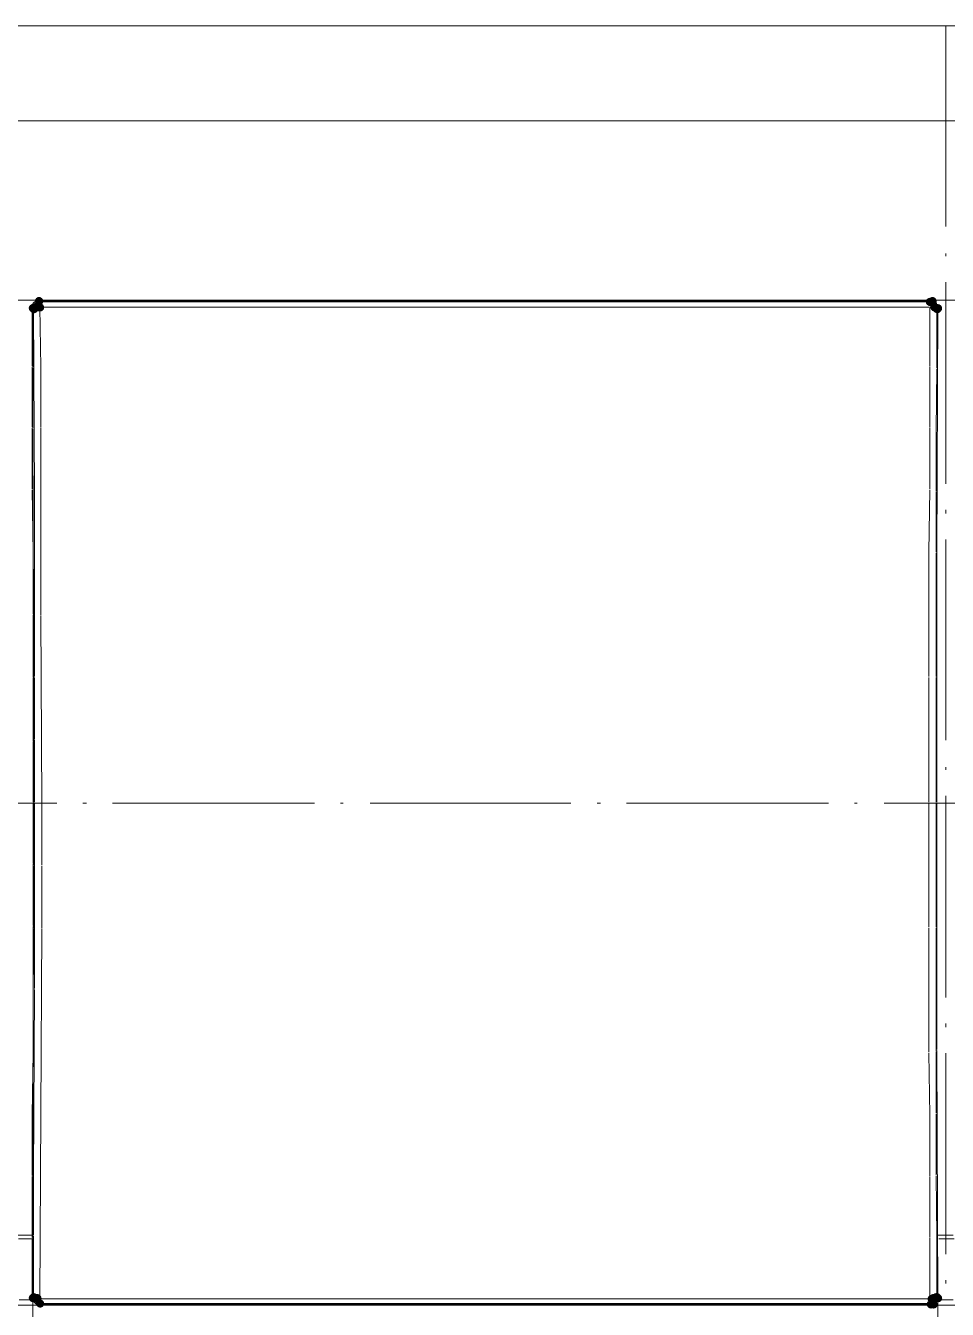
# Model space of a CAD drawing. Header units: millimetres. Extents: x 0 to 297, y 0 to 208.
# Drawn here: x 79.82 to 99.51, y 135.41 to 162.85 of the extents above; entities that cross this region are included whole.
import ezdxf

# ---------------------------------------------------------------- set-up
doc = ezdxf.new("R2010")
doc.units = ezdxf.units.MM

msp = doc.modelspace()

# ---------------------------------------------------------------- hatches: boundary and pattern name
h = msp.add_hatch(color=7)
edge = h.paths.add_edge_path(flags=0)
edge.add_spline(control_points=[(80.162713, 157.026234), (80.129168, 157.059779), (80.074276, 157.059779), (80.040731, 157.026234), (80.007186, 156.992689), (80.007186, 156.937797), (80.040731, 156.904252), (80.040731, 156.904252), (80.046376, 156.898608), (80.046376, 156.898608), (80.079921, 156.865063), (80.134813, 156.865063), (80.168358, 156.898608), (80.201903, 156.932153), (80.201903, 156.987045), (80.168358, 157.02059), (80.168358, 157.02059), (80.162713, 157.026234), (80.162713, 157.026234)], knot_values=[0, 0, 0, 0, 1, 1, 1, 2, 2, 2, 3, 3, 3, 4, 4, 4, 5, 5, 5, 6, 6, 6, 6], degree=3, periodic=1)
h = msp.add_hatch(color=7)
edge = h.paths.add_edge_path(flags=0)
edge.add_spline(control_points=[(99.194016, 157.007184), (99.160471, 157.040729), (99.105579, 157.040729), (99.072034, 157.007184), (99.038489, 156.973639), (99.038489, 156.918747), (99.072034, 156.885202), (99.072034, 156.885202), (99.077679, 156.879558), (99.077679, 156.879558), (99.111224, 156.846013), (99.166115, 156.846013), (99.19966, 156.879558), (99.233205, 156.913103), (99.233205, 156.967995), (99.19966, 157.00154), (99.19966, 157.00154), (99.194016, 157.007184), (99.194016, 157.007184)], knot_values=[0, 0, 0, 0, 1, 1, 1, 2, 2, 2, 3, 3, 3, 4, 4, 4, 5, 5, 5, 6, 6, 6, 6], degree=3, periodic=1)
h = msp.add_hatch(color=7)
edge = h.paths.add_edge_path(flags=0)
edge.add_spline(control_points=[(99.251519, 157.026234), (99.217974, 157.059779), (99.163082, 157.059779), (99.129537, 157.026234), (99.095992, 156.992689), (99.095992, 156.937797), (99.129537, 156.904252), (99.129537, 156.904252), (99.135181, 156.898608), (99.135181, 156.898608), (99.168726, 156.865063), (99.223618, 156.865063), (99.257163, 156.898608), (99.290708, 156.932153), (99.290708, 156.987045), (99.257163, 157.02059), (99.257163, 157.02059), (99.251519, 157.026234), (99.251519, 157.026234)], knot_values=[0, 0, 0, 0, 1, 1, 1, 2, 2, 2, 3, 3, 3, 4, 4, 4, 5, 5, 5, 6, 6, 6, 6], degree=3, periodic=1)
h = msp.add_hatch(color=7)
edge = h.paths.add_edge_path(flags=0)
edge.add_spline(control_points=[(80.028658, 156.873128), (79.995113, 156.906673), (79.940221, 156.906673), (79.906676, 156.873128), (79.873131, 156.839583), (79.873131, 156.784692), (79.906676, 156.751147), (79.906676, 156.751147), (79.91232, 156.745502), (79.91232, 156.745502), (79.945865, 156.711957), (80.000757, 156.711957), (80.034302, 156.745502), (80.067847, 156.779047), (80.067847, 156.833939), (80.034302, 156.867484), (80.034302, 156.867484), (80.028658, 156.873128), (80.028658, 156.873128)], knot_values=[0, 0, 0, 0, 1, 1, 1, 2, 2, 2, 3, 3, 3, 4, 4, 4, 5, 5, 5, 6, 6, 6, 6], degree=3, periodic=1)
h = msp.add_hatch(color=7)
edge = h.paths.add_edge_path(flags=0)
edge.add_spline(control_points=[(80.045709, 156.85566), (80.0111, 156.888106), (79.956237, 156.886337), (79.923791, 156.851728), (79.891345, 156.817118), (79.893115, 156.762255), (79.927724, 156.729809), (79.927724, 156.729809), (79.933368, 156.724517), (79.933368, 156.724517), (79.967977, 156.692071), (80.022841, 156.693841), (80.055287, 156.72845), (80.087733, 156.763059), (80.085963, 156.817923), (80.051354, 156.850369), (80.051354, 156.850369), (80.045709, 156.85566), (80.045709, 156.85566)], knot_values=[0, 0, 0, 0, 1, 1, 1, 2, 2, 2, 3, 3, 3, 4, 4, 4, 5, 5, 5, 6, 6, 6, 6], degree=3, periodic=1)
h = msp.add_hatch(color=7)
edge = h.paths.add_edge_path(flags=0)
edge.add_spline(control_points=[(80.045709, 156.85566), (80.0111, 156.888106), (79.956237, 156.886337), (79.923791, 156.851728), (79.891345, 156.817118), (79.893115, 156.762255), (79.927724, 156.729809), (79.927724, 156.729809), (79.933368, 156.724517), (79.933368, 156.724517), (79.967977, 156.692071), (80.022841, 156.693841), (80.055287, 156.72845), (80.087733, 156.763059), (80.085963, 156.817923), (80.051354, 156.850369), (80.051354, 156.850369), (80.045709, 156.85566), (80.045709, 156.85566)], knot_values=[0, 0, 0, 0, 1, 1, 1, 2, 2, 2, 3, 3, 3, 4, 4, 4, 5, 5, 5, 6, 6, 6, 6], degree=3, periodic=1)
h = msp.add_hatch(color=7)
edge = h.paths.add_edge_path(flags=0)
edge.add_spline(control_points=[(80.045709, 156.85566), (80.0111, 156.888106), (79.956237, 156.886337), (79.923791, 156.851728), (79.891345, 156.817118), (79.893115, 156.762255), (79.927724, 156.729809), (79.927724, 156.729809), (79.933368, 156.724517), (79.933368, 156.724517), (79.967977, 156.692071), (80.022841, 156.693841), (80.055287, 156.72845), (80.087733, 156.763059), (80.085963, 156.817923), (80.051354, 156.850369), (80.051354, 156.850369), (80.045709, 156.85566), (80.045709, 156.85566)], knot_values=[0, 0, 0, 0, 1, 1, 1, 2, 2, 2, 3, 3, 3, 4, 4, 4, 5, 5, 5, 6, 6, 6, 6], degree=3, periodic=1)
h = msp.add_hatch(color=7)
edge = h.paths.add_edge_path(flags=0)
edge.add_spline(control_points=[(80.047708, 156.873128), (80.014163, 156.906673), (79.959271, 156.906673), (79.925726, 156.873128), (79.892181, 156.839583), (79.892181, 156.784692), (79.925726, 156.751147), (79.925726, 156.751147), (79.93137, 156.745502), (79.93137, 156.745502), (79.964915, 156.711957), (80.019807, 156.711957), (80.053352, 156.745502), (80.086897, 156.779047), (80.086897, 156.833939), (80.053352, 156.867484), (80.053352, 156.867484), (80.047708, 156.873128), (80.047708, 156.873128)], knot_values=[0, 0, 0, 0, 1, 1, 1, 2, 2, 2, 3, 3, 3, 4, 4, 4, 5, 5, 5, 6, 6, 6, 6], degree=3, periodic=1)
h = msp.add_hatch(color=7)
edge = h.paths.add_edge_path(flags=0)
edge.add_spline(control_points=[(80.047708, 156.873128), (80.014163, 156.906673), (79.959271, 156.906673), (79.925726, 156.873128), (79.892181, 156.839583), (79.892181, 156.784692), (79.925726, 156.751147), (79.925726, 156.751147), (79.93137, 156.745502), (79.93137, 156.745502), (79.964915, 156.711957), (80.019807, 156.711957), (80.053352, 156.745502), (80.086897, 156.779047), (80.086897, 156.833939), (80.053352, 156.867484), (80.053352, 156.867484), (80.047708, 156.873128), (80.047708, 156.873128)], knot_values=[0, 0, 0, 0, 1, 1, 1, 2, 2, 2, 3, 3, 3, 4, 4, 4, 5, 5, 5, 6, 6, 6, 6], degree=3, periodic=1)
h = msp.add_hatch(color=7)
edge = h.paths.add_edge_path(flags=0)
edge.add_spline(control_points=[(80.047708, 156.873128), (80.014163, 156.906673), (79.959271, 156.906673), (79.925726, 156.873128), (79.892181, 156.839583), (79.892181, 156.784692), (79.925726, 156.751147), (79.925726, 156.751147), (79.93137, 156.745502), (79.93137, 156.745502), (79.964915, 156.711957), (80.019807, 156.711957), (80.053352, 156.745502), (80.086897, 156.779047), (80.086897, 156.833939), (80.053352, 156.867484), (80.053352, 156.867484), (80.047708, 156.873128), (80.047708, 156.873128)], knot_values=[0, 0, 0, 0, 1, 1, 1, 2, 2, 2, 3, 3, 3, 4, 4, 4, 5, 5, 5, 6, 6, 6, 6], degree=3, periodic=1)
h = msp.add_hatch(color=7)
edge = h.paths.add_edge_path(flags=0)
edge.add_spline(control_points=[(80.069045, 156.87113), (80.036599, 156.905739), (79.981736, 156.907509), (79.947127, 156.875063), (79.912518, 156.842617), (79.910748, 156.787754), (79.943194, 156.753145), (79.943194, 156.753145), (79.943194, 156.753145), (79.943194, 156.753145), (79.943194, 156.753145), (79.948485, 156.7475), (79.948485, 156.7475), (79.980932, 156.712891), (80.035795, 156.711121), (80.070404, 156.743567), (80.105013, 156.776013), (80.106783, 156.830877), (80.074337, 156.865486), (80.074337, 156.865486), (80.069045, 156.87113), (80.069045, 156.87113)], knot_values=[0, 0, 0, 0, 1, 1, 1, 2, 2, 2, 3, 3, 3, 4, 4, 4, 5, 5, 5, 6, 6, 6, 7, 7, 7, 7], degree=3, periodic=1)
h = msp.add_hatch(color=7)
edge = h.paths.add_edge_path(flags=0)
edge.add_spline(control_points=[(80.08616, 156.892178), (80.052615, 156.925723), (79.997724, 156.925723), (79.964179, 156.892178), (79.930634, 156.858633), (79.930634, 156.803742), (79.964179, 156.770197), (79.964179, 156.770197), (79.969823, 156.764552), (79.969823, 156.764552), (80.003368, 156.731007), (80.05826, 156.731007), (80.091805, 156.764552), (80.12535, 156.798097), (80.12535, 156.852989), (80.091805, 156.886534), (80.091805, 156.886534), (80.08616, 156.892178), (80.08616, 156.892178)], knot_values=[0, 0, 0, 0, 1, 1, 1, 2, 2, 2, 3, 3, 3, 4, 4, 4, 5, 5, 5, 6, 6, 6, 6], degree=3, periodic=1)
h = msp.add_hatch(color=7)
edge = h.paths.add_edge_path(flags=0)
edge.add_spline(control_points=[(80.10521, 156.892178), (80.071665, 156.925723), (80.016774, 156.925723), (79.983229, 156.892178), (79.949684, 156.858633), (79.949684, 156.803742), (79.983229, 156.770197), (79.983229, 156.770197), (79.988873, 156.764552), (79.988873, 156.764552), (80.022418, 156.731007), (80.07731, 156.731007), (80.110855, 156.764552), (80.1444, 156.798097), (80.1444, 156.852989), (80.110855, 156.886534), (80.110855, 156.886534), (80.10521, 156.892178), (80.10521, 156.892178)], knot_values=[0, 0, 0, 0, 1, 1, 1, 2, 2, 2, 3, 3, 3, 4, 4, 4, 5, 5, 5, 6, 6, 6, 6], degree=3, periodic=1)
h = msp.add_hatch(color=7)
edge = h.paths.add_edge_path(flags=0)
edge.add_spline(control_points=[(80.126548, 156.89018), (80.094102, 156.924789), (80.039239, 156.926559), (80.004629, 156.894113), (79.97002, 156.861667), (79.968251, 156.806804), (80.000697, 156.772195), (80.000697, 156.772195), (80.000697, 156.772195), (80.000697, 156.772195), (80.000697, 156.772195), (80.005988, 156.76655), (80.005988, 156.76655), (80.038434, 156.731941), (80.093298, 156.730171), (80.127907, 156.762617), (80.162516, 156.795063), (80.164286, 156.849927), (80.13184, 156.884536), (80.13184, 156.884536), (80.126548, 156.89018), (80.126548, 156.89018)], knot_values=[0, 0, 0, 0, 1, 1, 1, 2, 2, 2, 3, 3, 3, 4, 4, 4, 5, 5, 5, 6, 6, 6, 7, 7, 7, 7], degree=3, periodic=1)
h = msp.add_hatch(color=7)
edge = h.paths.add_edge_path(flags=0)
edge.add_spline(control_points=[(80.143663, 156.892178), (80.110118, 156.925723), (80.055226, 156.925723), (80.021681, 156.892178), (79.988136, 156.858633), (79.988136, 156.803742), (80.021681, 156.770197), (80.021681, 156.770197), (80.027326, 156.764552), (80.027326, 156.764552), (80.060871, 156.731007), (80.115763, 156.731007), (80.149308, 156.764552), (80.182853, 156.798097), (80.182853, 156.852989), (80.149308, 156.886534), (80.149308, 156.886534), (80.143663, 156.892178), (80.143663, 156.892178)], knot_values=[0, 0, 0, 0, 1, 1, 1, 2, 2, 2, 3, 3, 3, 4, 4, 4, 5, 5, 5, 6, 6, 6, 6], degree=3, periodic=1)
h = msp.add_hatch(color=7)
edge = h.paths.add_edge_path(flags=0)
edge.add_spline(control_points=[(80.162713, 156.892178), (80.129168, 156.925723), (80.074276, 156.925723), (80.040731, 156.892178), (80.007186, 156.858633), (80.007186, 156.803742), (80.040731, 156.770197), (80.040731, 156.770197), (80.046376, 156.764552), (80.046376, 156.764552), (80.079921, 156.731007), (80.134813, 156.731007), (80.168358, 156.764552), (80.201903, 156.798097), (80.201903, 156.852989), (80.168358, 156.886534), (80.168358, 156.886534), (80.162713, 156.892178), (80.162713, 156.892178)], knot_values=[0, 0, 0, 0, 1, 1, 1, 2, 2, 2, 3, 3, 3, 4, 4, 4, 5, 5, 5, 6, 6, 6, 6], degree=3, periodic=1)
h = msp.add_hatch(color=7)
edge = h.paths.add_edge_path(flags=0)
edge.add_spline(control_points=[(80.184051, 156.89018), (80.151605, 156.924789), (80.096741, 156.926559), (80.062132, 156.894113), (80.027523, 156.861667), (80.025753, 156.806804), (80.058199, 156.772195), (80.058199, 156.772195), (80.063491, 156.76655), (80.063491, 156.76655), (80.095937, 156.731941), (80.1508, 156.730171), (80.185409, 156.762617), (80.220019, 156.795063), (80.221788, 156.849927), (80.189342, 156.884536), (80.189342, 156.884536), (80.184051, 156.89018), (80.184051, 156.89018)], knot_values=[0, 0, 0, 0, 1, 1, 1, 2, 2, 2, 3, 3, 3, 4, 4, 4, 5, 5, 5, 6, 6, 6, 6], degree=3, periodic=1)
h = msp.add_hatch(color=7)
edge = h.paths.add_edge_path(flags=0)
edge.add_spline(control_points=[(99.289971, 156.892178), (99.256426, 156.925723), (99.201535, 156.925723), (99.16799, 156.892178), (99.134445, 156.858633), (99.134445, 156.803742), (99.16799, 156.770197), (99.16799, 156.770197), (99.173634, 156.764552), (99.173634, 156.764552), (99.207179, 156.731007), (99.262071, 156.731007), (99.295616, 156.764552), (99.329161, 156.798097), (99.329161, 156.852989), (99.295616, 156.886534), (99.295616, 156.886534), (99.289971, 156.892178), (99.289971, 156.892178)], knot_values=[0, 0, 0, 0, 1, 1, 1, 2, 2, 2, 3, 3, 3, 4, 4, 4, 5, 5, 5, 6, 6, 6, 6], degree=3, periodic=1)
h = msp.add_hatch(color=7)
edge = h.paths.add_edge_path(flags=0)
edge.add_spline(control_points=[(99.328071, 156.873128), (99.294526, 156.906673), (99.239635, 156.906673), (99.20609, 156.873128), (99.172545, 156.839583), (99.172545, 156.784692), (99.20609, 156.751147), (99.20609, 156.751147), (99.211734, 156.745502), (99.211734, 156.745502), (99.245279, 156.711957), (99.300171, 156.711957), (99.333716, 156.745502), (99.367261, 156.779047), (99.367261, 156.833939), (99.333716, 156.867484), (99.333716, 156.867484), (99.328071, 156.873128), (99.328071, 156.873128)], knot_values=[0, 0, 0, 0, 1, 1, 1, 2, 2, 2, 3, 3, 3, 4, 4, 4, 5, 5, 5, 6, 6, 6, 6], degree=3, periodic=1)
h = msp.add_hatch(color=7)
edge = h.paths.add_edge_path(flags=0)
edge.add_spline(control_points=[(99.345476, 156.85566), (99.310867, 156.888106), (99.256004, 156.886337), (99.223558, 156.851728), (99.191112, 156.817118), (99.192881, 156.762255), (99.227491, 156.729809), (99.227491, 156.729809), (99.233135, 156.724517), (99.233135, 156.724517), (99.267744, 156.692071), (99.322607, 156.693841), (99.355053, 156.72845), (99.387499, 156.763059), (99.38573, 156.817923), (99.351121, 156.850369), (99.351121, 156.850369), (99.345476, 156.85566), (99.345476, 156.85566)], knot_values=[0, 0, 0, 0, 1, 1, 1, 2, 2, 2, 3, 3, 3, 4, 4, 4, 5, 5, 5, 6, 6, 6, 6], degree=3, periodic=1)
h = msp.add_hatch(color=7)
edge = h.paths.add_edge_path(flags=0)
edge.add_spline(control_points=[(99.345476, 156.85566), (99.310867, 156.888106), (99.256004, 156.886337), (99.223558, 156.851728), (99.191112, 156.817118), (99.192881, 156.762255), (99.227491, 156.729809), (99.227491, 156.729809), (99.233135, 156.724517), (99.233135, 156.724517), (99.267744, 156.692071), (99.322607, 156.693841), (99.355053, 156.72845), (99.387499, 156.763059), (99.38573, 156.817923), (99.351121, 156.850369), (99.351121, 156.850369), (99.345476, 156.85566), (99.345476, 156.85566)], knot_values=[0, 0, 0, 0, 1, 1, 1, 2, 2, 2, 3, 3, 3, 4, 4, 4, 5, 5, 5, 6, 6, 6, 6], degree=3, periodic=1)
h = msp.add_hatch(color=7)
edge = h.paths.add_edge_path(flags=0)
edge.add_spline(control_points=[(99.347474, 156.873128), (99.313929, 156.906673), (99.259037, 156.906673), (99.225492, 156.873128), (99.191947, 156.839583), (99.191947, 156.784692), (99.225492, 156.751147), (99.225492, 156.751147), (99.231137, 156.745502), (99.231137, 156.745502), (99.264682, 156.711957), (99.319574, 156.711957), (99.353119, 156.745502), (99.386664, 156.779047), (99.386664, 156.833939), (99.353119, 156.867484), (99.353119, 156.867484), (99.347474, 156.873128), (99.347474, 156.873128)], knot_values=[0, 0, 0, 0, 1, 1, 1, 2, 2, 2, 3, 3, 3, 4, 4, 4, 5, 5, 5, 6, 6, 6, 6], degree=3, periodic=1)
h = msp.add_hatch(color=7)
edge = h.paths.add_edge_path(flags=0)
edge.add_spline(control_points=[(99.366524, 156.873128), (99.332979, 156.906673), (99.278087, 156.906673), (99.244542, 156.873128), (99.210997, 156.839583), (99.210997, 156.784692), (99.244542, 156.751147), (99.244542, 156.751147), (99.250187, 156.745502), (99.250187, 156.745502), (99.283732, 156.711957), (99.338624, 156.711957), (99.372169, 156.745502), (99.405714, 156.779047), (99.405714, 156.833939), (99.372169, 156.867484), (99.372169, 156.867484), (99.366524, 156.873128), (99.366524, 156.873128)], knot_values=[0, 0, 0, 0, 1, 1, 1, 2, 2, 2, 3, 3, 3, 4, 4, 4, 5, 5, 5, 6, 6, 6, 6], degree=3, periodic=1)
h = msp.add_hatch(color=7)
edge = h.paths.add_edge_path(flags=0)
edge.add_spline(control_points=[(99.366524, 156.873128), (99.332979, 156.906673), (99.278087, 156.906673), (99.244542, 156.873128), (99.210997, 156.839583), (99.210997, 156.784692), (99.244542, 156.751147), (99.244542, 156.751147), (99.250187, 156.745502), (99.250187, 156.745502), (99.283732, 156.711957), (99.338624, 156.711957), (99.372169, 156.745502), (99.405714, 156.779047), (99.405714, 156.833939), (99.372169, 156.867484), (99.372169, 156.867484), (99.366524, 156.873128), (99.366524, 156.873128)], knot_values=[0, 0, 0, 0, 1, 1, 1, 2, 2, 2, 3, 3, 3, 4, 4, 4, 5, 5, 5, 6, 6, 6, 6], degree=3, periodic=1)
h = msp.add_hatch(color=7)
h.dxf.hatch_style = 2
h.paths.add_polyline_path([(79.958142, 155.642856), (79.958142, 155.470347)])
h = msp.add_hatch(color=7)
h.dxf.hatch_style = 2
h.paths.add_polyline_path([(79.958142, 154.339694), (79.958142, 154.167186)])
h = msp.add_hatch(color=7)
h.dxf.hatch_style = 2
h.paths.add_polyline_path([(79.958142, 153.017131), (79.958142, 152.844622)])
h = msp.add_hatch(color=7)
h.dxf.hatch_style = 2
h.paths.add_polyline_path([(79.976839, 151.675869), (79.976839, 151.503361)])
h = msp.add_hatch(color=7)
h.dxf.hatch_style = 2
h.paths.add_polyline_path([(79.977192, 150.334256), (79.977192, 150.161747)])
h = msp.add_hatch(color=7)
h.dxf.hatch_style = 2
h.paths.add_polyline_path([(79.977192, 148.992642), (79.977192, 148.820133)])
h = msp.add_hatch(color=7)
h.dxf.hatch_style = 2
h.paths.add_polyline_path([(79.977192, 147.631978), (79.977192, 147.459469)])
h = msp.add_hatch(color=7)
h.dxf.hatch_style = 2
h.paths.add_polyline_path([(79.977192, 145.025303), (79.977192, 144.852794)])
h = msp.add_hatch(color=7)
h.dxf.hatch_style = 2
h.paths.add_polyline_path([(79.977192, 143.683689), (79.977192, 143.511181)])
h = msp.add_hatch(color=7)
h.dxf.hatch_style = 2
h.paths.add_polyline_path([(79.977192, 142.323025), (79.977192, 142.150517)])
h = msp.add_hatch(color=7)
h.dxf.hatch_style = 2
h.paths.add_polyline_path([(79.977192, 140.981411), (79.977192, 140.808903)])
h = msp.add_hatch(color=7)
h.dxf.hatch_style = 2
h.paths.add_polyline_path([(80.019485, 139.511955), (79.897504, 139.633937)])
h = msp.add_hatch(color=7)
h.dxf.hatch_style = 2
h.paths.add_polyline_path([(79.958142, 138.336636), (79.958142, 138.164128)])
h = msp.add_hatch(color=7)
h.dxf.hatch_style = 2
h.paths.add_polyline_path([(79.958142, 137.014072), (79.958142, 136.841564)])
h = msp.add_hatch(color=7)
edge = h.paths.add_edge_path(flags=0)
edge.add_spline(control_points=[(80.026659, 135.716158), (79.99205, 135.748604), (79.937187, 135.746834), (79.904741, 135.712225), (79.872295, 135.677616), (79.874065, 135.622752), (79.908674, 135.590306), (79.908674, 135.590306), (79.914318, 135.585015), (79.914318, 135.585015), (79.948927, 135.552569), (80.003791, 135.554338), (80.036237, 135.588948), (80.068683, 135.623557), (80.066913, 135.67842), (80.032304, 135.710866), (80.032304, 135.710866), (80.026659, 135.716158), (80.026659, 135.716158)], knot_values=[0, 0, 0, 0, 1, 1, 1, 2, 2, 2, 3, 3, 3, 4, 4, 4, 5, 5, 5, 6, 6, 6, 6], degree=3, periodic=1)
h = msp.add_hatch(color=7)
edge = h.paths.add_edge_path(flags=0)
edge.add_spline(control_points=[(80.026659, 135.716158), (79.99205, 135.748604), (79.937187, 135.746834), (79.904741, 135.712225), (79.872295, 135.677616), (79.874065, 135.622752), (79.908674, 135.590306), (79.908674, 135.590306), (79.914318, 135.585015), (79.914318, 135.585015), (79.948927, 135.552569), (80.003791, 135.554338), (80.036237, 135.588948), (80.068683, 135.623557), (80.066913, 135.67842), (80.032304, 135.710866), (80.032304, 135.710866), (80.026659, 135.716158), (80.026659, 135.716158)], knot_values=[0, 0, 0, 0, 1, 1, 1, 2, 2, 2, 3, 3, 3, 4, 4, 4, 5, 5, 5, 6, 6, 6, 6], degree=3, periodic=1)
h = msp.add_hatch(color=7)
edge = h.paths.add_edge_path(flags=0)
edge.add_spline(control_points=[(80.047708, 135.733626), (80.014163, 135.767171), (79.959271, 135.767171), (79.925726, 135.733626), (79.892181, 135.700081), (79.892181, 135.645189), (79.925726, 135.611644), (79.925726, 135.611644), (79.93137, 135.605999), (79.93137, 135.605999), (79.964915, 135.572454), (80.019807, 135.572454), (80.053352, 135.605999), (80.086897, 135.639544), (80.086897, 135.694436), (80.053352, 135.727981), (80.053352, 135.727981), (80.047708, 135.733626), (80.047708, 135.733626)], knot_values=[0, 0, 0, 0, 1, 1, 1, 2, 2, 2, 3, 3, 3, 4, 4, 4, 5, 5, 5, 6, 6, 6, 6], degree=3, periodic=1)
h = msp.add_hatch(color=7)
edge = h.paths.add_edge_path(flags=0)
edge.add_spline(control_points=[(80.047708, 135.733626), (80.014163, 135.767171), (79.959271, 135.767171), (79.925726, 135.733626), (79.892181, 135.700081), (79.892181, 135.645189), (79.925726, 135.611644), (79.925726, 135.611644), (79.93137, 135.605999), (79.93137, 135.605999), (79.964915, 135.572454), (80.019807, 135.572454), (80.053352, 135.605999), (80.086897, 135.639544), (80.086897, 135.694436), (80.053352, 135.727981), (80.053352, 135.727981), (80.047708, 135.733626), (80.047708, 135.733626)], knot_values=[0, 0, 0, 0, 1, 1, 1, 2, 2, 2, 3, 3, 3, 4, 4, 4, 5, 5, 5, 6, 6, 6, 6], degree=3, periodic=1)
h = msp.add_hatch(color=7)
edge = h.paths.add_edge_path(flags=0)
edge.add_spline(control_points=[(80.047708, 135.733626), (80.014163, 135.767171), (79.959271, 135.767171), (79.925726, 135.733626), (79.892181, 135.700081), (79.892181, 135.645189), (79.925726, 135.611644), (79.925726, 135.611644), (79.93137, 135.605999), (79.93137, 135.605999), (79.964915, 135.572454), (80.019807, 135.572454), (80.053352, 135.605999), (80.086897, 135.639544), (80.086897, 135.694436), (80.053352, 135.727981), (80.053352, 135.727981), (80.047708, 135.733626), (80.047708, 135.733626)], knot_values=[0, 0, 0, 0, 1, 1, 1, 2, 2, 2, 3, 3, 3, 4, 4, 4, 5, 5, 5, 6, 6, 6, 6], degree=3, periodic=1)
h = msp.add_hatch(color=7)
edge = h.paths.add_edge_path(flags=0)
edge.add_spline(control_points=[(80.047708, 135.733626), (80.014163, 135.767171), (79.959271, 135.767171), (79.925726, 135.733626), (79.892181, 135.700081), (79.892181, 135.645189), (79.925726, 135.611644), (79.925726, 135.611644), (79.93137, 135.605999), (79.93137, 135.605999), (79.964915, 135.572454), (80.019807, 135.572454), (80.053352, 135.605999), (80.086897, 135.639544), (80.086897, 135.694436), (80.053352, 135.727981), (80.053352, 135.727981), (80.047708, 135.733626), (80.047708, 135.733626)], knot_values=[0, 0, 0, 0, 1, 1, 1, 2, 2, 2, 3, 3, 3, 4, 4, 4, 5, 5, 5, 6, 6, 6, 6], degree=3, periodic=1)
h = msp.add_hatch(color=7)
edge = h.paths.add_edge_path(flags=0)
edge.add_spline(control_points=[(80.06711, 135.714223), (80.033565, 135.747768), (79.978674, 135.747768), (79.945129, 135.714223), (79.911584, 135.680678), (79.911584, 135.625786), (79.945129, 135.592241), (79.945129, 135.592241), (79.95042, 135.586949), (79.95042, 135.586949), (79.983965, 135.553404), (80.038857, 135.553404), (80.072402, 135.586949), (80.105947, 135.620494), (80.105947, 135.675386), (80.072402, 135.708931), (80.072402, 135.708931), (80.06711, 135.714223), (80.06711, 135.714223)], knot_values=[0, 0, 0, 0, 1, 1, 1, 2, 2, 2, 3, 3, 3, 4, 4, 4, 5, 5, 5, 6, 6, 6, 6], degree=3, periodic=1)
h = msp.add_hatch(color=7)
edge = h.paths.add_edge_path(flags=0)
edge.add_spline(control_points=[(80.124613, 135.714223), (80.091068, 135.747768), (80.036176, 135.747768), (80.002631, 135.714223), (79.969086, 135.680678), (79.969086, 135.625786), (80.002631, 135.592241), (80.002631, 135.592241), (80.007923, 135.586949), (80.007923, 135.586949), (80.041468, 135.553404), (80.09636, 135.553404), (80.129905, 135.586949), (80.16345, 135.620494), (80.16345, 135.675386), (80.129905, 135.708931), (80.129905, 135.708931), (80.124613, 135.714223), (80.124613, 135.714223)], knot_values=[0, 0, 0, 0, 1, 1, 1, 2, 2, 2, 3, 3, 3, 4, 4, 4, 5, 5, 5, 6, 6, 6, 6], degree=3, periodic=1)
h = msp.add_hatch(color=7)
edge = h.paths.add_edge_path(flags=0)
edge.add_spline(control_points=[(80.184051, 135.597572), (80.151605, 135.632181), (80.096741, 135.633951), (80.062132, 135.601505), (80.027523, 135.569059), (80.025753, 135.514196), (80.058199, 135.479586), (80.058199, 135.479586), (80.063491, 135.473942), (80.063491, 135.473942), (80.095937, 135.439333), (80.1508, 135.437563), (80.185409, 135.470009), (80.220019, 135.502455), (80.221788, 135.557318), (80.189342, 135.591928), (80.189342, 135.591928), (80.184051, 135.597572), (80.184051, 135.597572)], knot_values=[0, 0, 0, 0, 1, 1, 1, 2, 2, 2, 3, 3, 3, 4, 4, 4, 5, 5, 5, 6, 6, 6, 6], degree=3, periodic=1)
h = msp.add_hatch(color=7)
edge = h.paths.add_edge_path(flags=0)
edge.add_spline(control_points=[(99.215353, 135.578169), (99.182907, 135.612778), (99.128044, 135.614548), (99.093435, 135.582102), (99.058826, 135.549656), (99.057056, 135.494793), (99.089502, 135.460184), (99.089502, 135.460184), (99.094794, 135.454539), (99.094794, 135.454539), (99.12724, 135.41993), (99.182103, 135.41816), (99.216712, 135.450606), (99.251321, 135.483052), (99.253091, 135.537916), (99.220645, 135.572525), (99.220645, 135.572525), (99.215353, 135.578169), (99.215353, 135.578169)], knot_values=[0, 0, 0, 0, 1, 1, 1, 2, 2, 2, 3, 3, 3, 4, 4, 4, 5, 5, 5, 6, 6, 6, 6], degree=3, periodic=1)
h = msp.add_hatch(color=7)
edge = h.paths.add_edge_path(flags=0)
edge.add_spline(control_points=[(99.232469, 135.695173), (99.198924, 135.728718), (99.144032, 135.728718), (99.110487, 135.695173), (99.076942, 135.661628), (99.076942, 135.606736), (99.110487, 135.573191), (99.110487, 135.573191), (99.116131, 135.567547), (99.116131, 135.567547), (99.149676, 135.534002), (99.204568, 135.534002), (99.238113, 135.567547), (99.271658, 135.601092), (99.271658, 135.655983), (99.238113, 135.689528), (99.238113, 135.689528), (99.232469, 135.695173), (99.232469, 135.695173)], knot_values=[0, 0, 0, 0, 1, 1, 1, 2, 2, 2, 3, 3, 3, 4, 4, 4, 5, 5, 5, 6, 6, 6, 6], degree=3, periodic=1)
h = msp.add_hatch(color=7)
edge = h.paths.add_edge_path(flags=0)
edge.add_spline(control_points=[(99.251519, 135.695173), (99.217974, 135.728718), (99.163082, 135.728718), (99.129537, 135.695173), (99.095992, 135.661628), (99.095992, 135.606736), (99.129537, 135.573191), (99.129537, 135.573191), (99.135181, 135.567547), (99.135181, 135.567547), (99.168726, 135.534002), (99.223618, 135.534002), (99.257163, 135.567547), (99.290708, 135.601092), (99.290708, 135.655983), (99.257163, 135.689528), (99.257163, 135.689528), (99.251519, 135.695173), (99.251519, 135.695173)], knot_values=[0, 0, 0, 0, 1, 1, 1, 2, 2, 2, 3, 3, 3, 4, 4, 4, 5, 5, 5, 6, 6, 6, 6], degree=3, periodic=1)
h = msp.add_hatch(color=7)
edge = h.paths.add_edge_path(flags=0)
edge.add_spline(control_points=[(99.268571, 135.716158), (99.233961, 135.748604), (99.179098, 135.746834), (99.146652, 135.712225), (99.114206, 135.677616), (99.115976, 135.622752), (99.150585, 135.590306), (99.150585, 135.590306), (99.156229, 135.585015), (99.156229, 135.585015), (99.190839, 135.552569), (99.245702, 135.554338), (99.278148, 135.588948), (99.310594, 135.623557), (99.308824, 135.67842), (99.274215, 135.710866), (99.274215, 135.710866), (99.268571, 135.716158), (99.268571, 135.716158)], knot_values=[0, 0, 0, 0, 1, 1, 1, 2, 2, 2, 3, 3, 3, 4, 4, 4, 5, 5, 5, 6, 6, 6, 6], degree=3, periodic=1)
h = msp.add_hatch(color=7)
edge = h.paths.add_edge_path(flags=0)
edge.add_spline(control_points=[(99.270569, 135.580167), (99.237024, 135.613712), (99.182132, 135.613712), (99.148587, 135.580167), (99.115042, 135.546622), (99.115042, 135.491731), (99.148587, 135.458186), (99.148587, 135.458186), (99.154231, 135.452541), (99.154231, 135.452541), (99.187776, 135.418996), (99.242668, 135.418996), (99.276213, 135.452541), (99.309758, 135.486086), (99.309758, 135.540978), (99.276213, 135.574523), (99.276213, 135.574523), (99.270569, 135.580167), (99.270569, 135.580167)], knot_values=[0, 0, 0, 0, 1, 1, 1, 2, 2, 2, 3, 3, 3, 4, 4, 4, 5, 5, 5, 6, 6, 6, 6], degree=3, periodic=1)
h = msp.add_hatch(color=7)
edge = h.paths.add_edge_path(flags=0)
edge.add_spline(control_points=[(99.287973, 135.716158), (99.253364, 135.748604), (99.198501, 135.746834), (99.166055, 135.712225), (99.133609, 135.677616), (99.135379, 135.622752), (99.169988, 135.590306), (99.169988, 135.590306), (99.175632, 135.585015), (99.175632, 135.585015), (99.210241, 135.552569), (99.265105, 135.554338), (99.297551, 135.588948), (99.329997, 135.623557), (99.328227, 135.67842), (99.293618, 135.710866), (99.293618, 135.710866), (99.287973, 135.716158), (99.287973, 135.716158)], knot_values=[0, 0, 0, 0, 1, 1, 1, 2, 2, 2, 3, 3, 3, 4, 4, 4, 5, 5, 5, 6, 6, 6, 6], degree=3, periodic=1)
h = msp.add_hatch(color=7)
edge = h.paths.add_edge_path(flags=0)
edge.add_spline(control_points=[(99.307023, 135.716158), (99.272414, 135.748604), (99.217551, 135.746834), (99.185105, 135.712225), (99.152659, 135.677616), (99.154429, 135.622752), (99.189038, 135.590306), (99.189038, 135.590306), (99.194682, 135.585015), (99.194682, 135.585015), (99.229291, 135.552569), (99.284155, 135.554338), (99.316601, 135.588948), (99.349047, 135.623557), (99.347277, 135.67842), (99.312668, 135.710866), (99.312668, 135.710866), (99.307023, 135.716158), (99.307023, 135.716158)], knot_values=[0, 0, 0, 0, 1, 1, 1, 2, 2, 2, 3, 3, 3, 4, 4, 4, 5, 5, 5, 6, 6, 6, 6], degree=3, periodic=1)
h = msp.add_hatch(color=7)
edge = h.paths.add_edge_path(flags=0)
edge.add_spline(control_points=[(99.326073, 135.716158), (99.291464, 135.748604), (99.236601, 135.746834), (99.204155, 135.712225), (99.171709, 135.677616), (99.173479, 135.622752), (99.208088, 135.590306), (99.208088, 135.590306), (99.213732, 135.585015), (99.213732, 135.585015), (99.248341, 135.552569), (99.303205, 135.554338), (99.335651, 135.588948), (99.368097, 135.623557), (99.366327, 135.67842), (99.331718, 135.710866), (99.331718, 135.710866), (99.326073, 135.716158), (99.326073, 135.716158)], knot_values=[0, 0, 0, 0, 1, 1, 1, 2, 2, 2, 3, 3, 3, 4, 4, 4, 5, 5, 5, 6, 6, 6, 6], degree=3, periodic=1)
h = msp.add_hatch(color=7)
edge = h.paths.add_edge_path(flags=0)
edge.add_spline(control_points=[(99.328071, 135.733626), (99.294526, 135.767171), (99.239635, 135.767171), (99.20609, 135.733626), (99.172545, 135.700081), (99.172545, 135.645189), (99.20609, 135.611644), (99.20609, 135.611644), (99.211734, 135.605999), (99.211734, 135.605999), (99.245279, 135.572454), (99.300171, 135.572454), (99.333716, 135.605999), (99.367261, 135.639544), (99.367261, 135.694436), (99.333716, 135.727981), (99.333716, 135.727981), (99.328071, 135.733626), (99.328071, 135.733626)], knot_values=[0, 0, 0, 0, 1, 1, 1, 2, 2, 2, 3, 3, 3, 4, 4, 4, 5, 5, 5, 6, 6, 6, 6], degree=3, periodic=1)
h = msp.add_hatch(color=7)
edge = h.paths.add_edge_path(flags=0)
edge.add_spline(control_points=[(99.347474, 135.733626), (99.313929, 135.767171), (99.259037, 135.767171), (99.225492, 135.733626), (99.191947, 135.700081), (99.191947, 135.645189), (99.225492, 135.611644), (99.225492, 135.611644), (99.231137, 135.605999), (99.231137, 135.605999), (99.264682, 135.572454), (99.319574, 135.572454), (99.353119, 135.605999), (99.386664, 135.639544), (99.386664, 135.694436), (99.353119, 135.727981), (99.353119, 135.727981), (99.347474, 135.733626), (99.347474, 135.733626)], knot_values=[0, 0, 0, 0, 1, 1, 1, 2, 2, 2, 3, 3, 3, 4, 4, 4, 5, 5, 5, 6, 6, 6, 6], degree=3, periodic=1)
h = msp.add_hatch(color=7)
edge = h.paths.add_edge_path(flags=0)
edge.add_spline(control_points=[(99.347474, 135.733626), (99.313929, 135.767171), (99.259037, 135.767171), (99.225492, 135.733626), (99.191947, 135.700081), (99.191947, 135.645189), (99.225492, 135.611644), (99.225492, 135.611644), (99.231137, 135.605999), (99.231137, 135.605999), (99.264682, 135.572454), (99.319574, 135.572454), (99.353119, 135.605999), (99.386664, 135.639544), (99.386664, 135.694436), (99.353119, 135.727981), (99.353119, 135.727981), (99.347474, 135.733626), (99.347474, 135.733626)], knot_values=[0, 0, 0, 0, 1, 1, 1, 2, 2, 2, 3, 3, 3, 4, 4, 4, 5, 5, 5, 6, 6, 6, 6], degree=3, periodic=1)
h = msp.add_hatch(color=7)
edge = h.paths.add_edge_path(flags=0)
edge.add_spline(control_points=[(99.347474, 135.733626), (99.313929, 135.767171), (99.259037, 135.767171), (99.225492, 135.733626), (99.191947, 135.700081), (99.191947, 135.645189), (99.225492, 135.611644), (99.225492, 135.611644), (99.231137, 135.605999), (99.231137, 135.605999), (99.264682, 135.572454), (99.319574, 135.572454), (99.353119, 135.605999), (99.386664, 135.639544), (99.386664, 135.694436), (99.353119, 135.727981), (99.353119, 135.727981), (99.347474, 135.733626), (99.347474, 135.733626)], knot_values=[0, 0, 0, 0, 1, 1, 1, 2, 2, 2, 3, 3, 3, 4, 4, 4, 5, 5, 5, 6, 6, 6, 6], degree=3, periodic=1)
h = msp.add_hatch(color=7)
edge = h.paths.add_edge_path(flags=0)
edge.add_spline(control_points=[(99.347474, 135.733626), (99.313929, 135.767171), (99.259037, 135.767171), (99.225492, 135.733626), (99.191947, 135.700081), (99.191947, 135.645189), (99.225492, 135.611644), (99.225492, 135.611644), (99.231137, 135.605999), (99.231137, 135.605999), (99.264682, 135.572454), (99.319574, 135.572454), (99.353119, 135.605999), (99.386664, 135.639544), (99.386664, 135.694436), (99.353119, 135.727981), (99.353119, 135.727981), (99.347474, 135.733626), (99.347474, 135.733626)], knot_values=[0, 0, 0, 0, 1, 1, 1, 2, 2, 2, 3, 3, 3, 4, 4, 4, 5, 5, 5, 6, 6, 6, 6], degree=3, periodic=1)
h = msp.add_hatch(color=7)
edge = h.paths.add_edge_path(flags=0)
edge.add_spline(control_points=[(99.347474, 135.733626), (99.313929, 135.767171), (99.259037, 135.767171), (99.225492, 135.733626), (99.191947, 135.700081), (99.191947, 135.645189), (99.225492, 135.611644), (99.225492, 135.611644), (99.231137, 135.605999), (99.231137, 135.605999), (99.264682, 135.572454), (99.319574, 135.572454), (99.353119, 135.605999), (99.386664, 135.639544), (99.386664, 135.694436), (99.353119, 135.727981), (99.353119, 135.727981), (99.347474, 135.733626), (99.347474, 135.733626)], knot_values=[0, 0, 0, 0, 1, 1, 1, 2, 2, 2, 3, 3, 3, 4, 4, 4, 5, 5, 5, 6, 6, 6, 6], degree=3, periodic=1)
h = msp.add_hatch(color=7)
edge = h.paths.add_edge_path(flags=0)
edge.add_spline(control_points=[(99.364526, 135.716158), (99.329917, 135.748604), (99.275054, 135.746834), (99.242608, 135.712225), (99.210162, 135.677616), (99.211931, 135.622752), (99.246541, 135.590306), (99.246541, 135.590306), (99.252185, 135.585015), (99.252185, 135.585015), (99.286794, 135.552569), (99.341657, 135.554338), (99.374103, 135.588948), (99.406549, 135.623557), (99.40478, 135.67842), (99.370171, 135.710866), (99.370171, 135.710866), (99.364526, 135.716158), (99.364526, 135.716158)], knot_values=[0, 0, 0, 0, 1, 1, 1, 2, 2, 2, 3, 3, 3, 4, 4, 4, 5, 5, 5, 6, 6, 6, 6], degree=3, periodic=1)

# ---------------------------------------------------------------- linework, layer by layer
at = {"color": 7, "lineweight": 15}
for points in [[(129.031294, 162.849224), (69.944192, 162.849224)], [(99.478042, 162.849224), (99.478042, 158.556271)], [(70.001694, 160.817576), (128.916289, 160.817576)], [(99.478042, 157.981243), (99.478042, 157.92374)], [(99.478042, 157.367763), (99.478042, 153.05576)], [(119.429389, 156.984646), (79.526694, 156.984646)], [(80.092197, 156.975121), (80.073147, 156.975121), (80.053744, 156.955718), (80.034694, 156.955718), (80.015644, 156.955718), (80.015644, 156.936668), (79.996242, 156.936668), (79.977192, 156.917618), (79.977192, 156.898215), (79.958142, 156.879165), (79.958142, 156.860115), (79.958142, 156.840713), (79.958142, 156.821663)], [(80.111247, 156.955718), (80.092197, 156.955718), (80.073147, 156.936668), (80.053744, 156.936668), (80.034694, 156.917618), (80.015644, 156.917618), (80.015644, 156.898215), (79.996242, 156.879165), (79.977192, 156.860115), (79.977192, 156.840713), (79.977192, 156.821663)], [(80.015644, 156.955718), (80.015644, 156.936668), (79.996242, 156.936668)], [(80.101722, 156.965243), (99.133025, 156.965243)], [(80.121125, 156.946193), (80.121125, 156.850238)], [(99.133025, 156.946193), (80.140175, 156.946193)], [(99.276958, 156.840713), (99.257556, 156.860115), (99.257556, 156.879165), (99.238506, 156.898215), (99.219456, 156.917618), (99.200053, 156.936668), (99.181003, 156.936668), (99.161953, 156.955718), (99.14255, 156.955718), (99.1235, 156.955718)], [(99.133025, 156.946193), (99.133025, 156.850238)], [(99.181003, 156.975121), (99.161953, 156.975121), (99.14255, 156.975121)], [(99.152428, 156.965243), (99.171478, 156.965243)], [(99.296008, 156.821663), (99.296008, 156.840713), (99.296008, 156.860115), (99.296008, 156.879165), (99.276958, 156.898215), (99.257556, 156.917618), (99.257556, 156.936668), (99.238506, 156.936668), (99.219456, 156.955718), (99.200053, 156.955718), (99.181003, 156.975121)], [(99.238506, 156.936668), (99.238506, 156.955718), (99.219456, 156.955718), (99.200053, 156.955718)], [(79.977192, 156.898215), (79.958142, 156.898215)], [(79.958142, 156.898215), (79.958142, 156.879165)], [(79.958142, 156.879165), (79.958142, 156.860115)], [(79.958142, 156.860115), (79.958142, 156.840713)], [(79.958142, 156.840713), (79.958142, 156.821663)], [(79.958142, 156.821663), (79.958142, 155.576004)], [(79.967667, 156.812138), (79.967667, 155.547076)], [(79.977192, 156.917618), (79.977192, 156.898215)], [(79.977192, 156.821663), (79.977192, 156.802613)], [(79.986717, 156.792735), (80.005767, 152.864201)], [(80.121125, 156.831188), (99.113975, 156.831188)], [(80.121125, 156.831188), (80.139822, 155.547429)], [(99.133025, 156.831188), (99.133025, 155.566126)], [(99.171478, 156.831188), (99.152428, 156.831188)], [(99.209578, 156.831188), (99.190528, 156.831188)], [(99.228981, 156.831188), (99.250147, 156.829071)], [(99.257556, 156.936668), (99.238506, 156.936668)], [(99.276958, 156.898215), (99.276958, 156.917618), (99.257556, 156.917618), (99.257556, 156.936668)], [(99.276958, 156.879165), (99.276958, 156.898215)], [(99.296008, 156.860115), (99.296008, 156.879165), (99.276958, 156.879165)], [(99.276958, 156.802613), (99.276958, 156.821663), (99.276958, 156.840713)], [(99.305533, 156.812138), (99.286483, 151.522588)], [(99.286483, 156.792735), (99.286483, 155.528026)], [(99.296008, 156.821663), (99.296008, 156.840713), (99.296008, 156.860115)], [(79.958142, 155.556601), (79.958142, 154.27249)], [(79.967667, 155.528026), (79.967667, 154.243915)], [(80.139822, 155.547429), (80.140175, 154.262965)], [(99.133025, 155.547076), (99.133025, 154.262965)], [(99.286483, 155.508976), (99.267433, 154.205815)], [(79.958142, 154.25344), (79.958142, 152.950279)], [(79.967667, 154.224865), (79.986717, 150.238476)], [(80.140175, 154.243915), (80.140175, 150.257526)], [(99.133025, 154.243915), (99.133025, 152.940754)], [(99.267433, 154.205815), (99.267081, 152.902301)], [(79.958142, 152.930876), (79.976839, 151.589615)], [(80.006119, 152.863849), (80.006119, 148.934963)], [(99.133025, 152.921351), (99.114328, 151.599493)], [(99.267081, 152.883251), (99.267081, 151.59914)], [(99.478042, 152.499782), (99.478042, 152.423229)], [(99.478042, 151.867251), (99.478042, 147.574299)], [(79.977192, 151.589615), (79.977192, 150.267051)], [(99.113975, 151.59914), (99.113975, 148.934963)], [(99.267081, 151.579738), (99.267081, 148.934963)], [(99.286483, 151.522235), (99.286483, 146.251735)], [(79.977192, 150.248001), (79.977192, 148.925438)], [(79.986717, 150.238476), (79.986717, 146.251735)], [(80.140175, 150.238476), (80.159225, 146.232685)], [(79.977192, 148.906388), (79.977192, 147.564774)], [(80.006119, 148.915913), (80.006119, 147.593349)], [(99.113975, 148.915913), (99.113975, 146.251735)], [(99.267081, 148.915913), (99.267081, 146.251735)], [(79.977192, 147.545724), (79.977192, 146.261613)], [(80.006119, 147.574299), (80.006119, 146.251735)], [(99.478042, 146.999271), (99.478042, 146.941768)], [(99.478042, 146.386143), (99.478042, 142.073788)], [(76.191886, 146.232685), (80.485192, 146.232685)], [(79.977192, 146.24221), (79.977192, 144.958099)], [(79.986717, 146.232685), (79.986717, 144.910474)], [(80.006119, 146.232685), (80.140175, 146.232685)], [(80.006119, 146.232685), (80.006119, 142.265346)], [(80.159225, 146.232685), (80.159225, 144.910474)], [(81.040817, 146.232685), (81.117722, 146.232685)], [(81.673347, 146.232685), (85.985703, 146.232685)], [(86.541328, 146.232685), (86.598831, 146.232685)], [(87.173858, 146.232685), (91.466811, 146.232685)], [(92.022789, 146.232685), (92.099342, 146.232685)], [(92.655319, 146.232685), (96.967322, 146.232685)], [(97.5233, 146.232685), (97.580803, 146.232685)], [(98.155831, 146.232685), (102.448783, 146.232685)], [(99.113975, 146.232685), (99.113975, 143.58791)], [(99.267081, 146.232685), (99.267081, 143.58791)], [(99.286483, 146.232685), (99.286483, 140.962185)], [(79.977192, 144.939049), (79.977192, 143.616485)], [(79.986717, 144.891071), (79.986717, 143.56886)], [(80.159225, 144.891071), (80.159225, 143.56886)], [(79.986717, 143.549457), (79.967667, 139.601521)], [(79.977192, 143.597435), (79.977192, 142.255821)], [(80.159225, 143.549457), (80.140175, 139.601521)], [(99.113975, 143.56886), (99.113975, 140.904682)], [(99.267081, 143.56886), (99.267081, 140.923732)], [(79.977192, 142.236771), (79.977192, 140.914207)], [(80.006119, 142.246296), (79.987069, 138.27931)], [(99.478042, 141.518163), (99.478042, 141.441257)], [(79.977192, 140.895157), (79.958494, 139.572946)], [(99.113975, 140.885632), (99.132672, 139.563421)], [(99.267081, 140.904682), (99.267081, 139.601521)], [(99.286483, 140.943135), (99.305533, 135.653585)], [(99.478042, 140.885632), (99.478042, 136.592679)], [(79.958142, 139.572593), (79.958142, 138.269432)], [(79.967667, 139.601521), (79.967667, 135.672635)], [(80.140175, 139.601521), (80.121125, 135.634182)], [(99.133025, 139.563068), (99.133025, 138.259907)], [(99.267081, 139.582471), (99.267081, 138.278957)], [(79.958142, 138.250382), (79.958142, 136.947221)], [(79.986717, 138.278957), (79.986717, 136.994846)], [(99.133025, 138.240857), (99.133025, 136.956746)], [(99.267081, 138.259907), (99.286131, 136.976149)], [(79.6417, 136.994846), (79.948617, 136.994846)], [(79.967667, 136.918293), (79.661103, 136.918293)], [(79.958142, 136.927818), (79.958142, 135.68216)], [(79.986717, 136.975796), (79.986717, 135.691685)], [(99.133025, 136.937343), (99.133025, 135.653232)], [(99.286131, 136.976149), (99.286483, 135.691685)], [(99.305533, 136.994846), (99.6315, 136.994846)], [(99.65055, 136.918293), (99.324583, 136.918293)], [(99.478042, 136.036701), (99.478042, 135.960149)], [(79.967667, 135.615132), (79.680153, 135.615132)], [(79.958142, 135.66311), (79.958142, 135.643707)], [(79.958142, 135.66311), (79.958142, 135.643707), (79.958142, 135.624657), (79.977192, 135.605607), (79.977192, 135.586204), (79.996242, 135.567154), (80.015644, 135.548104), (80.034694, 135.528701), (80.053744, 135.528701), (80.073147, 135.528701), (80.092197, 135.528701)], [(79.958142, 135.643707), (79.958142, 135.624657)], [(79.967667, 135.653232), (79.967667, 126.70326)], [(79.977192, 135.68216), (79.977192, 135.66311)], [(79.977192, 135.66311), (79.977192, 135.643707), (79.977192, 135.624657), (79.996242, 135.624657), (79.996242, 135.605607), (80.015644, 135.586204), (80.034694, 135.567154), (80.053744, 135.567154), (80.073147, 135.548104), (80.092197, 135.548104), (80.111247, 135.548104)], [(80.025169, 135.653232), (80.044219, 135.653232)], [(80.082672, 135.634182), (80.101722, 135.634182)], [(80.121125, 135.634182), (80.121125, 135.557629)], [(99.133025, 135.634182), (80.140175, 135.634182)], [(99.1235, 135.548104), (99.14255, 135.548104), (99.161953, 135.548104), (99.181003, 135.548104), (99.200053, 135.567154), (99.219456, 135.567154), (99.219456, 135.586204), (99.238506, 135.586204), (99.257556, 135.605607), (99.257556, 135.624657), (99.257556, 135.643707), (99.276958, 135.66311), (99.276958, 135.68216)], [(99.133025, 135.634182), (99.133025, 135.557629)], [(99.133025, 135.634182), (99.152428, 135.634182)], [(99.181003, 135.528701), (99.200053, 135.528701), (99.219456, 135.548104), (99.238506, 135.548104), (99.257556, 135.567154), (99.257556, 135.586204), (99.276958, 135.586204), (99.276958, 135.605607), (99.296008, 135.624657), (99.296008, 135.643707), (99.296008, 135.66311)], [(99.238506, 135.548104), (99.238506, 135.567154), (99.257556, 135.567154)], [(99.257556, 135.567154), (99.257556, 135.586204), (99.276958, 135.586204)], [(99.276958, 135.624657), (99.296008, 135.624657), (99.296008, 135.643707)], [(99.276958, 135.605607), (99.276958, 135.624657)], [(99.296008, 135.643707), (99.296008, 135.66311)], [(99.305533, 135.653232), (99.305533, 126.70326)], [(99.6315, 135.615132), (99.324583, 135.615132)], [(79.546097, 135.500126), (119.371886, 135.500126)], [(80.121125, 135.538579), (99.113975, 135.538579)], [(99.152428, 135.519176), (80.121125, 135.519176)], [(99.14255, 135.528701), (99.161953, 135.528701), (99.181003, 135.528701)], [(99.190528, 135.519176), (99.171478, 135.519176)]]:
    msp.add_lwpolyline(points, dxfattribs=at)

doc.saveas('drawing.dxf')
